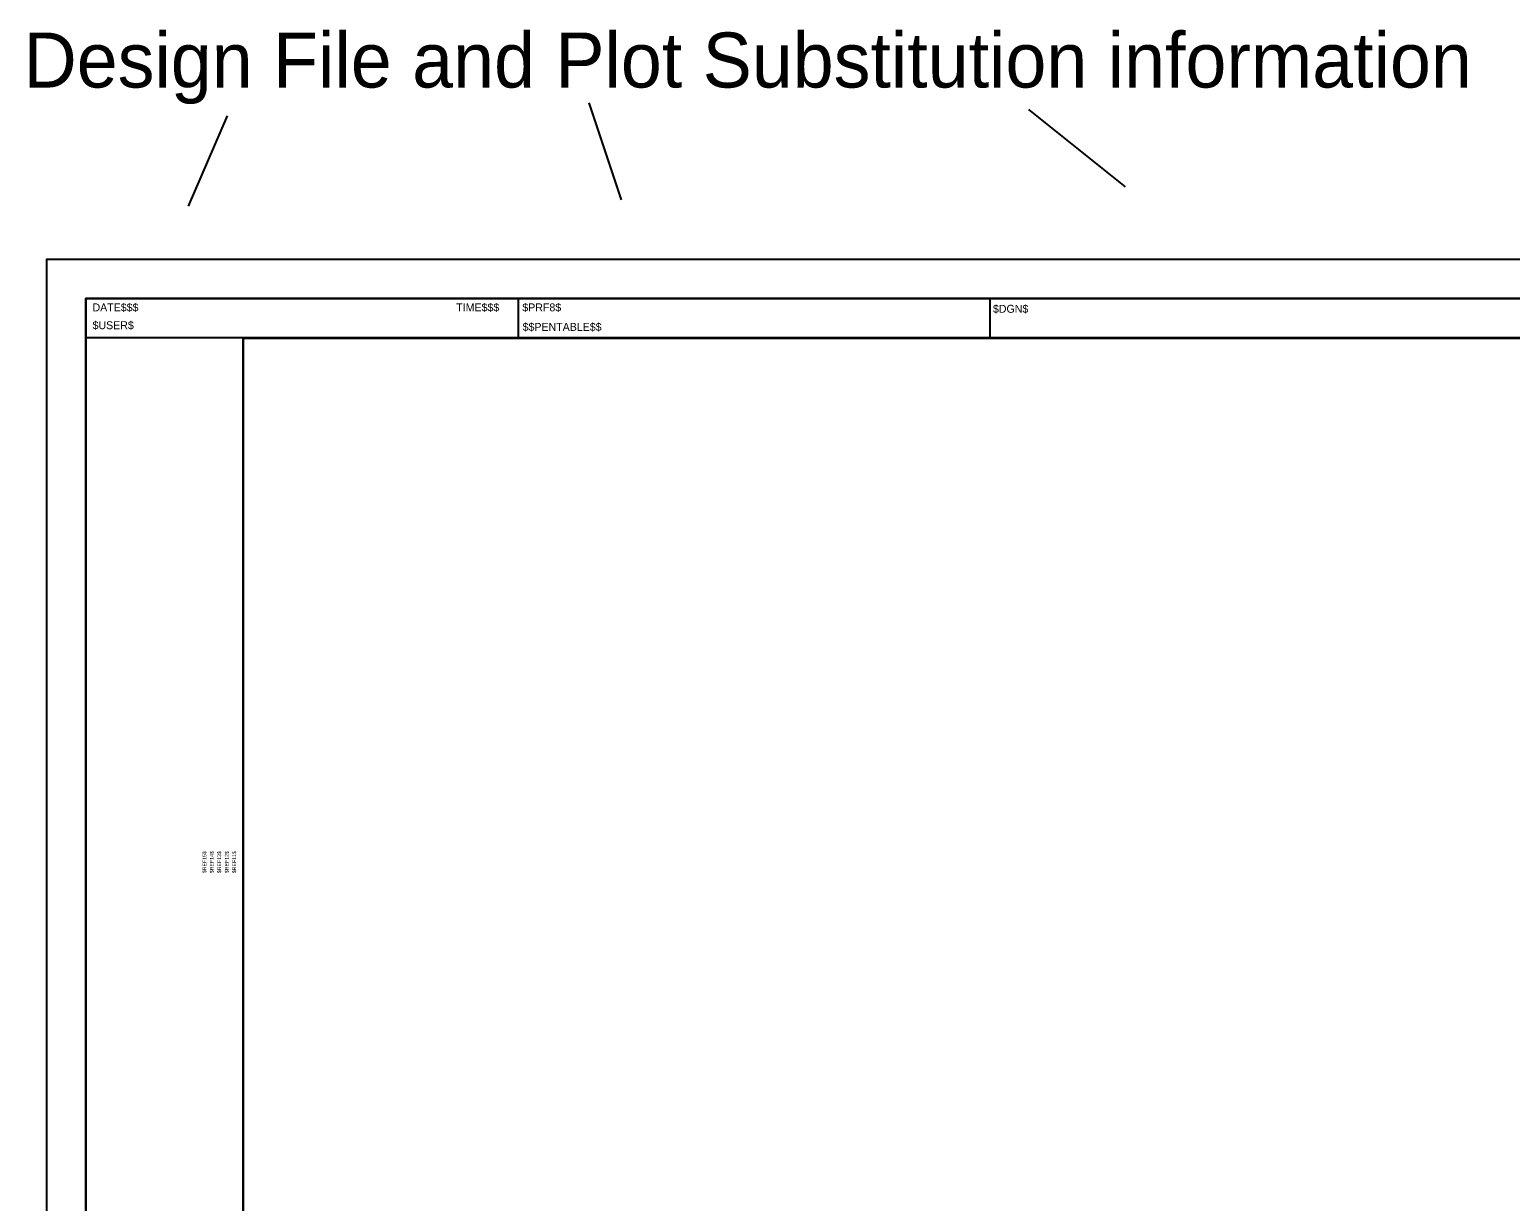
# Model space of a CAD drawing. Extents: x -0.01 to 1.56, y -0.24 to 1.04.
# Drawn here: x -0.009 to 0.776, y 0.417 to 1.038 of the extents above; entities that cross this region are included whole.
import ezdxf

# ---------------------------------------------------------------- set-up
doc = ezdxf.new("R2010")
doc.units = 0
for name, color, linetype in [('SHT_B_04-General-Notes', 7, 'Continuous'), ('SHT_B_Clip-Border-Cell', 7, 'Continuous'), ('SHT_B_Plot-Border-Inner-Line', 7, 'Continuous'), ('SHT_B_Plot-Border-Outer-Line', 7, 'Continuous'), ('SHT_B_Plot-Sub-Text', 7, 'Continuous'), ('SHT_B_Sheet-Outline-Line', 7, 'Continuous')]:
    doc.layers.add(name, color=color, linetype=linetype)

msp = doc.modelspace()

# ---------------------------------------------------------------- linework, layer by layer
at = {"layer": 'SHT_B_04-General-Notes'}
msp.add_lwpolyline([(0.10412, 0.11558), (1.39588, 0.11558), (1.39588, 0.87504), (0.10412, 0.87504)], close=True, dxfattribs=at)
at = {"layer": 'SHT_B_Clip-Border-Cell'}
msp.add_lwpolyline([(0.10412, 0.87496), (1.39422, 0.87496), (1.39422, 0.11566), (0.10412, 0.11566)], close=True, dxfattribs=at)
at = {"layer": 'SHT_B_Plot-Border-Inner-Line'}
msp.add_lwpolyline([(0.0208, 0.89586), (1.3959, 0.89586), (1.3959, 0.02076), (0.0208, 0.02076)], close=True, dxfattribs=at)
at = {"layer": 'SHT_B_Plot-Border-Outer-Line'}
for points in [[(0, -0.00004), (1.4167, -0.00004), (1.4167, 0.91666), (0, 0.91666)], [(0.0208, 0.02076), (1.3959, 0.02076), (1.3959, 0.89586), (0.0208, 0.89586)]]:
    msp.add_lwpolyline(points, close=True, dxfattribs=at)
at = {"layer": 'SHT_B_Sheet-Outline-Line'}
for p, q in [((0.28737, 0.99959), (0.3045, 0.94821)), ((0.09558, 0.99276), (0.07504, 0.9448)), ((0.52025, 0.99617), (0.57158, 0.95505)), ((0.24998, 0.87503), (0.24998, 0.89586)), ((0.5, 0.87503), (0.5, 0.89586)), ((1.3959, 0.87503), (0.0208, 0.87503))]:
    msp.add_line(p, q, dxfattribs=at)
msp.add_lwpolyline([(0.10414, 0.87503), (1.3959, 0.87503), (1.3959, 0.11557), (0.10414, 0.11557)], close=True, dxfattribs=at)

# ---------------------------------------------------------------- texts
at = {"layer": 'SHT_B_Plot-Sub-Text'}
for s, height, rotation, p in [('DATE$$$', 0.0042, 0.00001, (0.0243, 0.88911)), ('TIME$$$', 0.0042, 0.00001, (0.21706, 0.88911)), ('$PRF8$', 0.0042, 0.00001, (0.25207, 0.88911)), ('$DGN$', 0.0042, 0.00001, (0.50146, 0.88836)), ('$USER$', 0.0042, 0.00001, (0.02434, 0.87965)), ('$$PENTABLE$$', 0.0042005, 0.00001, (0.25223, 0.87878)), ('$REF15$', 0.002, 90, (0.0846, 0.59129)), ('$REF14$', 0.002, 90, (0.08851, 0.59129)), ('$REF13$', 0.002, 90, (0.09247, 0.59129)), ('$REF12$', 0.002, 90, (0.09643, 0.59129)), ('$REF11$', 0.002, 90, (0.10039, 0.59129))]:
    msp.add_text(s, height=height, rotation=rotation, dxfattribs=at).set_placement(p)
at = {"layer": 'SHT_B_Sheet-Outline-Line'}
msp.add_text('Design File and Plot Substitution information', height=0.0291667, rotation=0.00001, dxfattribs=at).set_placement((-0.01223, 1.00776))

doc.saveas('drawing.dxf')
